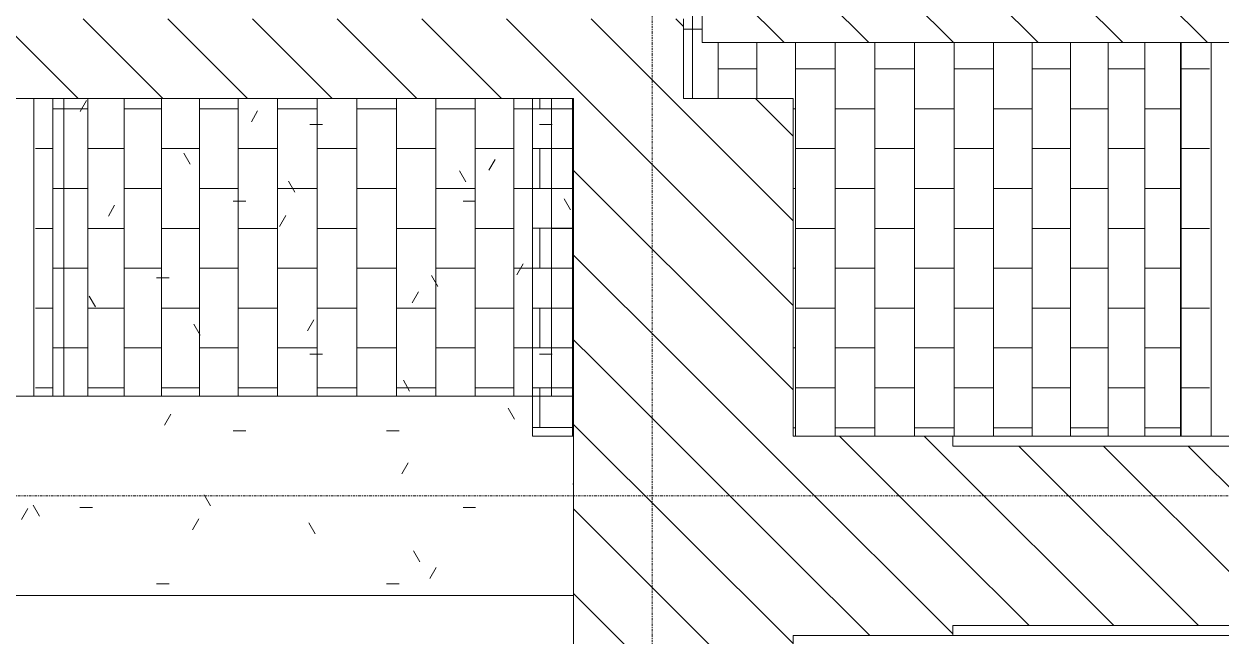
# Model space of a CAD drawing. Header units: inches. Extents: x -956 to 966, y -1111 to 895.
# Drawn here: x 48.2 to 168.1, y -243.3 to -181.9 of the extents above; entities that cross this region are included whole.
import ezdxf

# ---------------------------------------------------------------- set-up
doc = ezdxf.new("R2010")
doc.units = ezdxf.units.IN
doc.header["$MEASUREMENT"] = 0
doc.linetypes.add('Grid Line 1_4_', pattern=[0.4375, 0.25, -0.0625, 0.0625, -0.0625])
for name, color, linetype, lineweight in [('A-CLNG', 13, 'Continuous', 13), ('A-CLNG-PATT', 13, 'Continuous', 13), ('A-FLOR', 192, 'Continuous', 13), ('A-WALL', 113, 'Continuous', 13), ('A-WALL-PATT', 111, 'Continuous', 13), ('I-WALL', 2, 'Continuous', 13), ('S-GRID', 1, 'Continuous', 9)]:
    doc.layers.add(name, color=color, linetype=linetype, lineweight=lineweight)
pattern_1 = [(135, (0, 0), (-4.24264, -4.24264), [])]

# ---------------------------------------------------------------- blocks, each defined once
blk = doc.blocks.new('FP_1_51-7TH FLOOR TELECOM OVERHEAD ROUTING PLAN')
at = {"layer": 'A-CLNG-PATT', "color": 50}
for p, q in [((51.06, -219.24), (51.06, -189.37)), ((54.58, -219.24), (54.58, -189.37)), ((58.22, -219.24), (58.22, -189.37)), ((61.95, -219.24), (61.95, -189.37)), ((65.77, -219.24), (65.77, -189.37)), ((69.65, -219.24), (69.65, -189.37)), ((73.58, -219.24), (73.58, -189.37)), ((77.55, -219.24), (77.55, -189.37)), ((81.53, -219.24), (81.53, -189.37)), ((85.5, -219.24), (85.5, -189.37)), ((89.46, -219.24), (89.46, -189.37)), ((93.39, -219.24), (93.39, -189.37)), ((97.26, -219.24), (97.26, -189.37)), ((101.06, -219.24), (101.06, -189.37)), ((51.06, -190.39), (52.18, -190.39)), ((52.18, -190.39), (54.58, -190.39)), ((58.22, -190.39), (61.95, -190.39)), ((65.77, -190.39), (69.65, -190.39)), ((73.58, -190.39), (77.55, -190.39)), ((81.53, -190.39), (85.5, -190.39)), ((89.46, -190.39), (93.39, -190.39)), ((97.26, -190.39), (99.15, -190.39)), ((99.15, -190.39), (101.06, -190.39)), ((49.33, -194.39), (51.06, -194.39)), ((54.58, -194.39), (58.22, -194.39)), ((61.95, -194.39), (65.77, -194.39)), ((69.65, -194.39), (73.58, -194.39)), ((77.55, -194.39), (81.53, -194.39)), ((85.5, -194.39), (89.46, -194.39)), ((93.39, -194.39), (97.26, -194.39)), ((101.06, -194.39), (103.15, -194.39)), ((103.15, -194.39), (103.27, -194.39)), ((51.06, -198.39), (52.18, -198.39)), ((52.18, -198.39), (54.58, -198.39)), ((58.22, -198.39), (61.95, -198.39)), ((65.77, -198.39), (69.65, -198.39)), ((73.58, -198.39), (77.55, -198.39)), ((81.53, -198.39), (85.5, -198.39)), ((89.46, -198.39), (93.39, -198.39)), ((97.26, -198.39), (99.15, -198.39)), ((99.15, -198.39), (101.06, -198.39)), ((49.33, -202.39), (51.06, -202.39)), ((54.58, -202.39), (58.22, -202.39)), ((61.95, -202.39), (65.77, -202.39)), ((69.65, -202.39), (73.58, -202.39)), ((77.55, -202.39), (81.53, -202.39)), ((85.5, -202.39), (89.46, -202.39)), ((93.39, -202.39), (97.26, -202.39)), ((101.06, -202.39), (103.15, -202.39)), ((103.15, -202.39), (103.27, -202.39)), ((51.06, -206.39), (52.18, -206.39)), ((52.18, -206.39), (54.58, -206.39)), ((58.22, -206.39), (61.95, -206.39)), ((65.77, -206.39), (69.65, -206.39)), ((73.58, -206.39), (77.55, -206.39)), ((81.53, -206.39), (85.5, -206.39)), ((89.46, -206.39), (93.39, -206.39)), ((97.26, -206.39), (99.15, -206.39)), ((99.15, -206.39), (101.06, -206.39)), ((49.33, -210.39), (51.06, -210.39)), ((54.58, -210.39), (58.22, -210.39)), ((61.95, -210.39), (65.77, -210.39)), ((69.65, -210.39), (73.58, -210.39)), ((77.55, -210.39), (81.53, -210.39)), ((85.5, -210.39), (89.46, -210.39)), ((93.39, -210.39), (97.26, -210.39)), ((101.06, -210.39), (103.15, -210.39)), ((103.15, -210.39), (103.27, -210.39)), ((51.06, -214.39), (52.18, -214.39)), ((52.18, -214.39), (54.58, -214.39)), ((58.22, -214.39), (61.95, -214.39)), ((65.77, -214.39), (69.65, -214.39)), ((73.58, -214.39), (77.55, -214.39)), ((81.53, -214.39), (85.5, -214.39)), ((89.46, -214.39), (93.39, -214.39)), ((97.26, -214.39), (99.15, -214.39)), ((99.15, -214.39), (101.06, -214.39)), ((49.33, -218.39), (51.06, -218.39)), ((54.58, -218.39), (58.22, -218.39)), ((61.95, -218.39), (65.77, -218.39)), ((69.65, -218.39), (73.58, -218.39)), ((77.55, -218.39), (81.53, -218.39)), ((85.5, -218.39), (89.46, -218.39)), ((93.39, -218.39), (97.26, -218.39)), ((101.06, -218.39), (103.15, -218.39)), ((103.15, -218.39), (103.27, -218.39))]:
    blk.add_line(p, q, dxfattribs=at)
blk = doc.blocks.new('7th Floor Vault2 - 7th Floor Vault-3164437-7TH FLOOR TELECOM OVERHEAD ROUTING PLAN')
at = {"layer": 'A-CLNG', "color": 9, "lineweight": 9}
blk.add_line((115.18, -52.62), (115.18, -189.37), dxfattribs=at)
at = {"layer": 'A-CLNG', "color": 10, "lineweight": 9}
for p, q in [((115.18, -189.37), (115.18, -52.62)), ((49.18, -219.24), (49.18, -189.37)), ((52.18, -189.37), (52.18, -219.24)), ((52.18, -189.37), (52.18, -219.24)), ((52.18, -219.24), (44.18, -219.24)), ((47.18, -219.24), (49.18, -219.24)), ((49.18, -219.24), (52.18, -219.24)), ((52.16, -219.24), (49.18, -219.24)), ((49.18, -219.24), (52.18, -219.24)), ((99.15, -219.24), (52.16, -219.24)), ((52.18, -219.24), (99.15, -219.24)), ((99.15, -219.24), (103.15, -219.24)), ((103.16, -219.24), (99.15, -219.24)), ((103.15, -219.24), (103.27, -219.24)), ((103.28, -219.24), (103.16, -219.24))]:
    blk.add_line(p, q, dxfattribs=at)
at = {"layer": 'A-CLNG', "color": 9, "lineweight": 9}
blk.add_blockref('FP_1_51-7TH FLOOR TELECOM OVERHEAD ROUTING PLAN', (0, 0), dxfattribs=at)
blk = doc.blocks.new('FP_1_66-7TH FLOOR TELECOM OVERHEAD ROUTING PLAN')
at = {"layer": 'A-CLNG-PATT', "color": 7}
for p, q in [((126.27, -182.39), (127.18, -182.39)), ((176.15, -186.39), (178.99, -186.39)), ((176.15, -194.39), (178.99, -194.39)), ((176.15, -202.39), (178.99, -202.39)), ((176.15, -210.39), (178.99, -210.39)), ((176.15, -218.39), (178.99, -218.39))]:
    blk.add_line(p, q, dxfattribs=at)
at = {"layer": 'A-CLNG-PATT', "color": 253}
for p, q in [((127.18, -182.39), (128.15, -182.39)), ((129.76, -189.37), (129.76, -183.74)), ((133.61, -189.37), (133.61, -183.74)), ((137.51, -223.24), (137.51, -183.74)), ((141.46, -223.24), (141.46, -183.74)), ((145.44, -223.24), (145.44, -183.74)), ((149.42, -223.24), (149.42, -183.74)), ((153.39, -223.24), (153.39, -183.74)), ((157.33, -223.24), (157.33, -183.74)), ((161.23, -223.24), (161.23, -183.74)), ((165.07, -223.24), (165.07, -183.74)), ((168.84, -223.24), (168.84, -183.74)), ((172.51, -223.24), (172.51, -183.74)), ((176.08, -223.24), (176.08, -183.74)), ((129.76, -186.39), (133.61, -186.39)), ((137.51, -186.39), (141.46, -186.39)), ((145.44, -186.39), (149.42, -186.39)), ((153.39, -186.39), (157.33, -186.39)), ((161.23, -186.39), (165.07, -186.39)), ((168.84, -186.39), (172.51, -186.39)), ((176.08, -186.39), (176.15, -186.39)), ((137.27, -190.39), (137.51, -190.39)), ((141.46, -190.39), (145.44, -190.39)), ((149.42, -190.39), (153.39, -190.39)), ((157.33, -190.39), (161.23, -190.39)), ((165.07, -190.39), (168.84, -190.39)), ((172.51, -190.39), (176.08, -190.39)), ((137.51, -194.39), (141.46, -194.39)), ((145.44, -194.39), (149.42, -194.39)), ((153.39, -194.39), (157.33, -194.39)), ((161.23, -194.39), (165.07, -194.39)), ((168.84, -194.39), (172.51, -194.39)), ((176.08, -194.39), (176.15, -194.39)), ((137.27, -198.39), (137.51, -198.39)), ((141.46, -198.39), (145.44, -198.39)), ((149.42, -198.39), (153.39, -198.39)), ((157.33, -198.39), (161.23, -198.39)), ((165.07, -198.39), (168.84, -198.39)), ((172.51, -198.39), (176.08, -198.39)), ((137.51, -202.39), (141.46, -202.39)), ((145.44, -202.39), (149.42, -202.39)), ((153.39, -202.39), (157.33, -202.39)), ((161.23, -202.39), (165.07, -202.39)), ((168.84, -202.39), (172.51, -202.39)), ((176.08, -202.39), (176.15, -202.39)), ((137.27, -206.39), (137.51, -206.39)), ((141.46, -206.39), (145.44, -206.39)), ((149.42, -206.39), (153.39, -206.39)), ((157.33, -206.39), (161.23, -206.39)), ((165.07, -206.39), (168.84, -206.39)), ((172.51, -206.39), (176.08, -206.39)), ((137.51, -210.39), (141.46, -210.39)), ((145.44, -210.39), (149.42, -210.39)), ((153.39, -210.39), (157.33, -210.39)), ((161.23, -210.39), (165.07, -210.39)), ((168.84, -210.39), (172.51, -210.39)), ((176.08, -210.39), (176.15, -210.39)), ((137.27, -214.39), (137.51, -214.39)), ((141.46, -214.39), (145.44, -214.39)), ((149.42, -214.39), (153.39, -214.39)), ((157.33, -214.39), (161.23, -214.39)), ((165.07, -214.39), (168.84, -214.39)), ((172.51, -214.39), (176.08, -214.39)), ((137.51, -218.39), (141.46, -218.39)), ((145.44, -218.39), (149.42, -218.39)), ((153.39, -218.39), (157.33, -218.39)), ((161.23, -218.39), (165.07, -218.39)), ((168.84, -218.39), (172.51, -218.39)), ((176.08, -218.39), (176.15, -218.39)), ((137.27, -222.39), (137.51, -222.39)), ((141.46, -222.39), (145.44, -222.39)), ((149.42, -222.39), (153.39, -222.39)), ((157.33, -222.39), (161.23, -222.39)), ((165.07, -222.39), (168.84, -222.39)), ((172.51, -222.39), (176.08, -222.39))]:
    blk.add_line(p, q, dxfattribs=at)
blk = doc.blocks.new('7th Floor Vault3 - 7th Floor Vault-3165199-7TH FLOOR TELECOM OVERHEAD ROUTING PLAN')
at = {"layer": 'A-CLNG-PATT'}
h = blk.add_hatch(dxfattribs=at)
h.set_pattern_fill('FP1_27', color=253, style=0, pattern_type=2)
h.set_pattern_definition([(0, (-28.123, -146.389), (0, -4), []), (270, (-28.123, -146.389), (-4, -4), [4, -4])])
h.paths.add_polyline_path([(115.27, -223.24), (115.27, -189.37), (111.15, -189.37), (111.15, -223.24)], flags=0)
h.paths.add_polyline_path([(115.52, -181.37), (118.15, -181.37), (118.15, -52.62), (115.52, -52.62), (115.52, -163.38)], flags=0)
h.paths.add_polyline_path([(111.27, -181.37), (111.27, -57.87), (111.15, -57.87), (111.15, -181.37)], flags=0)
h.paths.add_polyline_path([(111.27, -53.62), (111.27, -48.37), (118.15, -48.37), (118.15, 11.88), (111.15, 11.88), (111.15, -53.62)], flags=0)
h.paths.add_polyline_path([(111.15, 34.26), (118.15, 34.26), (118.15, 35.13), (111.15, 35.13), (111.15, 34.65)], flags=0)
h.paths.add_polyline_path([(111.15, 37.38), (118.15, 37.38), (118.15, 52.39), (116.2, 52.39), (116.2, 79.99), (111.15, 79.99), (111.15, 47.33)], flags=0)
h.paths.add_polyline_path([(111.15, 85.99), (116.2, 85.99), (116.2, 100.39), (118.15, 100.39), (118.15, 173.39), (116.2, 173.39), (116.2, 221.39), (118.15, 221.39), (118.15, 261.88), (111.15, 261.88), (111.15, 94.06)], flags=0)
at = {"layer": 'A-CLNG', "color": 254, "lineweight": 9}
for p, q in [((176.15, -183.74), (176.15, -223.24)), ((179.15, -183.74), (179.15, -223.24)), ((174.62, -223.24), (176.17, -223.24))]:
    blk.add_line(p, q, dxfattribs=at)
at = {"layer": 'A-CLNG', "color": 9, "lineweight": 9}
blk.add_line((176.15, -183.74), (176.15, -223.24), dxfattribs=at)
at = {"layer": 'A-CLNG', "color": 10, "lineweight": 9}
for p, q in [((111.15, -189.37), (111.15, -219.24)), ((111.15, -189.37), (111.15, -223.24)), ((115.15, -189.4), (115.15, -223.24)), ((111.15, -219.24), (111.15, -223.24)), ((115.15, -223.24), (111.15, -223.24)), ((111.15, -223.24), (115.27, -223.24)), ((115.27, -223.24), (115.15, -223.24)), ((115.27, -223.24), (115.15, -223.24)), ((115.15, -223.24), (115.27, -223.24)), ((176.15, -223.24), (137.27, -223.24)), ((179.15, -223.24), (176.15, -223.24)), ((179.15, -223.24), (176.15, -223.24)), ((176.17, -223.24), (179.15, -223.24)), ((181.15, -223.24), (179.15, -223.24))]:
    blk.add_line(p, q, dxfattribs=at)
at = {"layer": 'A-CLNG', "color": 9, "lineweight": 9}
blk.add_blockref('FP_1_66-7TH FLOOR TELECOM OVERHEAD ROUTING PLAN', (0, 0), dxfattribs=at)

msp = doc.modelspace()

# ---------------------------------------------------------------- hatches: boundary and pattern name
at = {"layer": 'A-CLNG-PATT'}
h = msp.add_hatch(dxfattribs=at)
h.set_pattern_fill('FP1_12', color=253, style=0, pattern_type=2)
h.set_pattern_definition([(0, (0, 0), (30.72, 7.68), [1.267, -21.773, 1.267, -21.773, -122.88]), (0, (0, 0), (30.72, 7.68), [-46.08, 1.267, -44.813, 1.267, -21.773, -53.76]), (0, (0, 0), (30.72, 7.68), [-115.2, 1.267, -14.093, 1.267, -37.133]), (120, (11.52, 3.84), (-22.01108, 22.7643), [1.267, -21.773, 1.267, -21.773, -122.88]), (120, (11.52, 3.84), (-22.01108, 22.7643), [-46.08, 1.267, -44.813, 1.267, -21.773, -53.76]), (120, (11.52, 3.84), (-22.01108, 22.7643), [-115.2, 1.267, -14.093, 1.267, -37.133]), (240, (15.36, 19.2), (-8.70892, -30.4443), [1.267, -21.773, 1.267, -21.773, -122.88]), (240, (15.36, 19.2), (-8.70892, -30.4443), [-46.08, 1.267, -44.813, 1.267, -21.773, -53.76]), (240, (15.36, 19.2), (-8.70892, -30.4443), [-115.2, 1.267, -14.093, 1.267, -37.133])])
h.paths.add_polyline_path([(-80.32, -537.62), (-80.32, -239.24), (103.27, -239.24), (103.27, -189.37), (-80.73, -189.37), (-80.73, -191.62), (-144.73, -191.62), (-144.73, -453.62), (-129.49, -453.62), (-100.62, -510.28), (-91.62, -510.28), (-91.62, -522.28), (-82.98, -522.28), (-82.98, -537.62)], flags=0)
at = {"layer": 'A-WALL-PATT', "lineweight": 9}
h = msp.add_hatch(dxfattribs=at)
h.set_pattern_fill('FP1_1', color=9, style=0, pattern_type=2)
h.set_pattern_definition(pattern_1)
h.paths.add_polyline_path([(180.86, -183.74), (200.9, -183.74), (200.9, -179.49), (116.15, -179.49), (116.15, -183.74), (151.16, -183.74)], flags=0)
h = msp.add_hatch(dxfattribs=at)
h.set_pattern_fill('FP1_1', color=9, style=0, pattern_type=2)
h.set_pattern_definition(pattern_1)
h.paths.add_polyline_path([(103.27, -189.37), (114.27, -189.37), (114.27, -181.37), (-73.6, -181.37), (-73.6, -189.37), (91.76, -189.37)], flags=0)
h = msp.add_hatch(dxfattribs=at)
h.set_pattern_fill('FP1_1', color=9, style=0, pattern_type=2)
h.set_pattern_definition(pattern_1)
h.paths.add_polyline_path([(106.61, -215.55), (125.27, -215.55), (125.27, -189.37), (103.27, -189.37), (103.27, -215.55)], flags=0)
h = msp.add_hatch(dxfattribs=at)
h.set_pattern_fill('FP1_1', color=9, style=0, pattern_type=2)
h.set_pattern_definition(pattern_1)
h.paths.add_polyline_path([(125.27, -537.62), (125.27, -500.62), (103.27, -500.62), (103.27, -537.62)], flags=0)
h.paths.add_polyline_path([(125.27, -442.62), (125.27, -416.62), (103.27, -416.62), (103.27, -442.62)], flags=0)
h.paths.add_polyline_path([(103.27, -358.62), (125.27, -358.62), (125.27, -332.62), (103.27, -332.62)], flags=0)
h.paths.add_polyline_path([(125.27, -274.62), (125.27, -215.55), (103.27, -215.55), (103.27, -274.62)], flags=0)
h = msp.add_hatch(dxfattribs=at)
h.set_pattern_fill('FP1_1', color=9, style=0, pattern_type=2)
h.set_pattern_definition(pattern_1)
h.paths.add_polyline_path([(633.4, -243.24), (633.4, -223.24), (585.27, -223.24), (585.27, -243.24), (626.36, -243.24)], flags=0)
h.paths.add_polyline_path([(537.27, -243.24), (537.26, -223.24), (513.27, -223.24), (513.27, -243.24)], flags=0)
h.paths.add_polyline_path([(441.27, -243.24), (465.27, -243.24), (465.27, -223.24), (441.27, -223.24), (441.27, -242.59)], flags=0)
h.paths.add_polyline_path([(393.27, -243.24), (393.27, -223.24), (333.27, -223.24), (333.27, -243.24), (388.76, -243.24)], flags=0)
h.paths.add_polyline_path([(261.27, -243.24), (285.27, -243.24), (285.27, -223.24), (261.27, -223.24), (261.27, -242.59)], flags=0)
h.paths.add_polyline_path([(141.27, -243.24), (141.27, -223.24), (125.27, -223.24), (125.27, -243.24)], flags=0)
h.paths.add_polyline_path([(213.27, -243.24), (213.27, -223.24), (189.27, -223.24), (189.27, -243.24)], flags=0)
h = msp.add_hatch(dxfattribs=at)
h.set_pattern_fill('FP1_1', color=9, style=0, pattern_type=2)
h.set_pattern_definition(pattern_1)
h.paths.add_polyline_path([(141.27, -242.24), (189.27, -242.24), (189.27, -224.24), (141.27, -224.24)], flags=0)

# ---------------------------------------------------------------- linework, layer by layer
at = {"layer": 'A-CLNG', "color": 10, "lineweight": 9}
for p, q in [((103.27, -189.37), (-80.73, -189.37)), ((103.27, -239.24), (103.27, -189.37)), ((-80.32, -239.24), (103.27, -239.24))]:
    msp.add_line(p, q, dxfattribs=at)
at = {"layer": 'A-CLNG', "color": 9, "lineweight": 9}
msp.add_line((103.27, -239.24), (-80.32, -239.24), dxfattribs=at)
at = {"layer": 'A-FLOR', "color": 10, "lineweight": 9}
for p, q in [((103.27, -223.24), (103.27, -239.24)), ((164.15, -223.24), (125.27, -223.24)), ((167.15, -223.24), (164.15, -223.24)), ((169.15, -223.24), (167.15, -223.24))]:
    msp.add_line(p, q, dxfattribs=at)
at = {"layer": 'A-FLOR', "color": 254, "lineweight": 9}
msp.add_line((103.27, -239.24), (103.27, -242.59), dxfattribs=at)
at = {"layer": 'A-WALL', "color": 53, "lineweight": 20}
for p, q in [((114.27, -181.37), (114.27, -189.37)), ((103.27, -189.37), (-73.6, -189.37)), ((103.27, -215.55), (103.27, -189.37)), ((114.27, -189.37), (125.27, -189.37)), ((125.27, -189.37), (125.27, -215.55)), ((103.27, -274.62), (103.27, -215.55)), ((125.27, -215.55), (125.27, -223.24)), ((125.27, -223.24), (141.27, -223.24)), ((141.27, -223.24), (141.27, -224.24)), ((141.27, -224.24), (189.27, -224.24)), ((141.27, -242.24), (141.27, -243.24)), ((189.27, -242.24), (141.27, -242.24)), ((141.27, -243.24), (125.27, -243.24)), ((125.27, -243.24), (125.27, -274.62))]:
    msp.add_line(p, q, dxfattribs=at)
at = {"layer": 'A-WALL', "color": 9, "lineweight": 9}
for p, q in [((189.27, -223.24), (141.27, -223.24)), ((141.27, -243.24), (189.27, -243.24))]:
    msp.add_line(p, q, dxfattribs=at)
at = {"layer": 'I-WALL', "color": 53, "lineweight": 20}
for p, q in [((116.15, -183.74), (116.15, -179.49)), ((200.9, -183.74), (116.15, -183.74))]:
    msp.add_line(p, q, dxfattribs=at)
at = {"layer": 'S-GRID', "linetype": 'Grid Line 1_4_'}
for p, q in [((111.15, -529.37), (111.15, 870.85)), ((965.79, -229.24), (-931.82, -229.24))]:
    msp.add_line(p, q, dxfattribs=at)

# ---------------------------------------------------------------- block references
at = {"layer": 'A-CLNG', "color": 10, "lineweight": 9}
for name, p in [('7th Floor Vault2 - 7th Floor Vault-3164437-7TH FLOOR TELECOM OVERHEAD ROUTING PLAN', (0, 0)), ('7th Floor Vault3 - 7th Floor Vault-3165199-7TH FLOOR TELECOM OVERHEAD ROUTING PLAN', (-12, 0))]:
    msp.add_blockref(name, p, dxfattribs=at)

doc.saveas('drawing.dxf')
